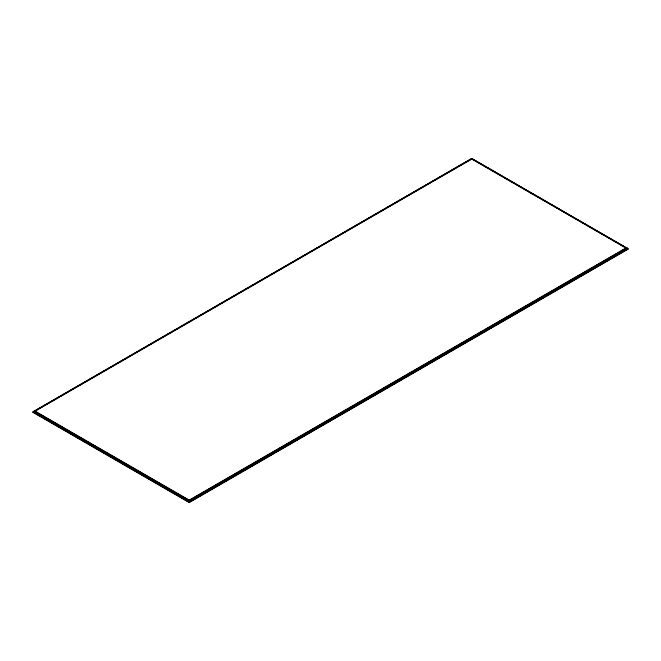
<?xml version="1.0" encoding="UTF-8"?>
<svg xmlns="http://www.w3.org/2000/svg" width="661" height="661" viewBox="0 0 661 661"><rect width="100%" height="100%" fill="white"/><g stroke="black" fill="none" stroke-linecap="round" stroke-linejoin="round"><path stroke-width="0.99" d="M33.232 411.729L33.05 412.365L189.228 502.525L627.95 249.23L627.876 248.751L626.372 248.049L189.228 500.435L34.628 411.175L33.232 411.729L189.228 501.79L627.768 248.602M471.772 158.475L33.38 411.596L189.228 501.567L627.62 248.462L471.772 158.475L471.772 159.061L33.05 412.365M35.107 411.175L189.228 500.154L625.893 248.049M626.727 248.09L189.228 500.674L34.273 411.216M626.983 248.148L189.228 500.889L34.017 411.282M627.223 248.239L189.228 501.112L33.777 411.365M627.438 248.346L189.228 501.344L33.562 411.473M471.772 159.061L627.95 249.23M189.228 500.154L189.228 502.525M471.772 158.541L33.124 411.886L189.228 502.005L627.876 248.751L471.772 158.541M471.772 158.789L33.05 412.084L189.228 502.253L627.95 248.957L471.772 158.789"/></g></svg>
